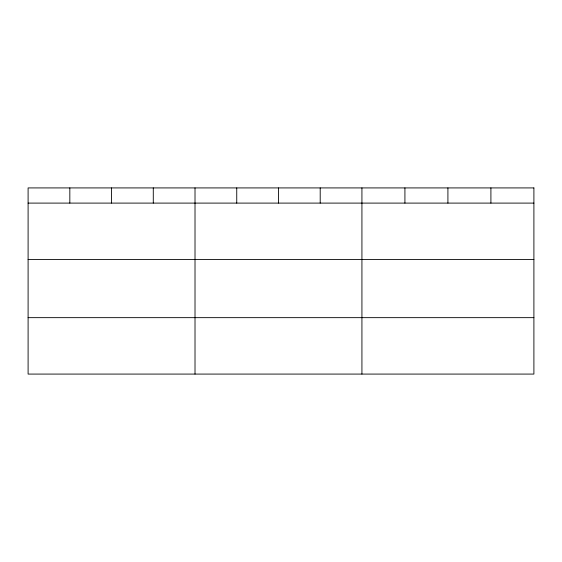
<?xml version="1.0" encoding="UTF-8"?>
<svg xmlns="http://www.w3.org/2000/svg" width="562" height="562" viewBox="0 0 562 562"><rect width="100%" height="100%" fill="white"/><g stroke="black" fill="none" stroke-linecap="round" stroke-linejoin="round"><path stroke-width="0.84" d="M28.1 203.1L533.9 203.1M28.1 259.525L533.9 259.525M28.1 317.656L533.9 317.656M490.907 187.919L490.907 203.1M447.914 187.919L447.914 203.1M404.921 187.919L404.921 203.1M361.928 187.919L361.928 374.081M320.2 187.919L320.2 203.1M278.471 187.919L278.471 203.1M236.743 187.919L236.743 203.1M195.014 187.919L195.014 374.081M153.285 187.919L153.285 203.1M111.557 187.919L111.557 203.1M69.829 187.919L69.829 203.1M533.9 187.919L28.1 187.919L28.1 374.081L533.9 374.081L533.9 187.919"/></g></svg>
